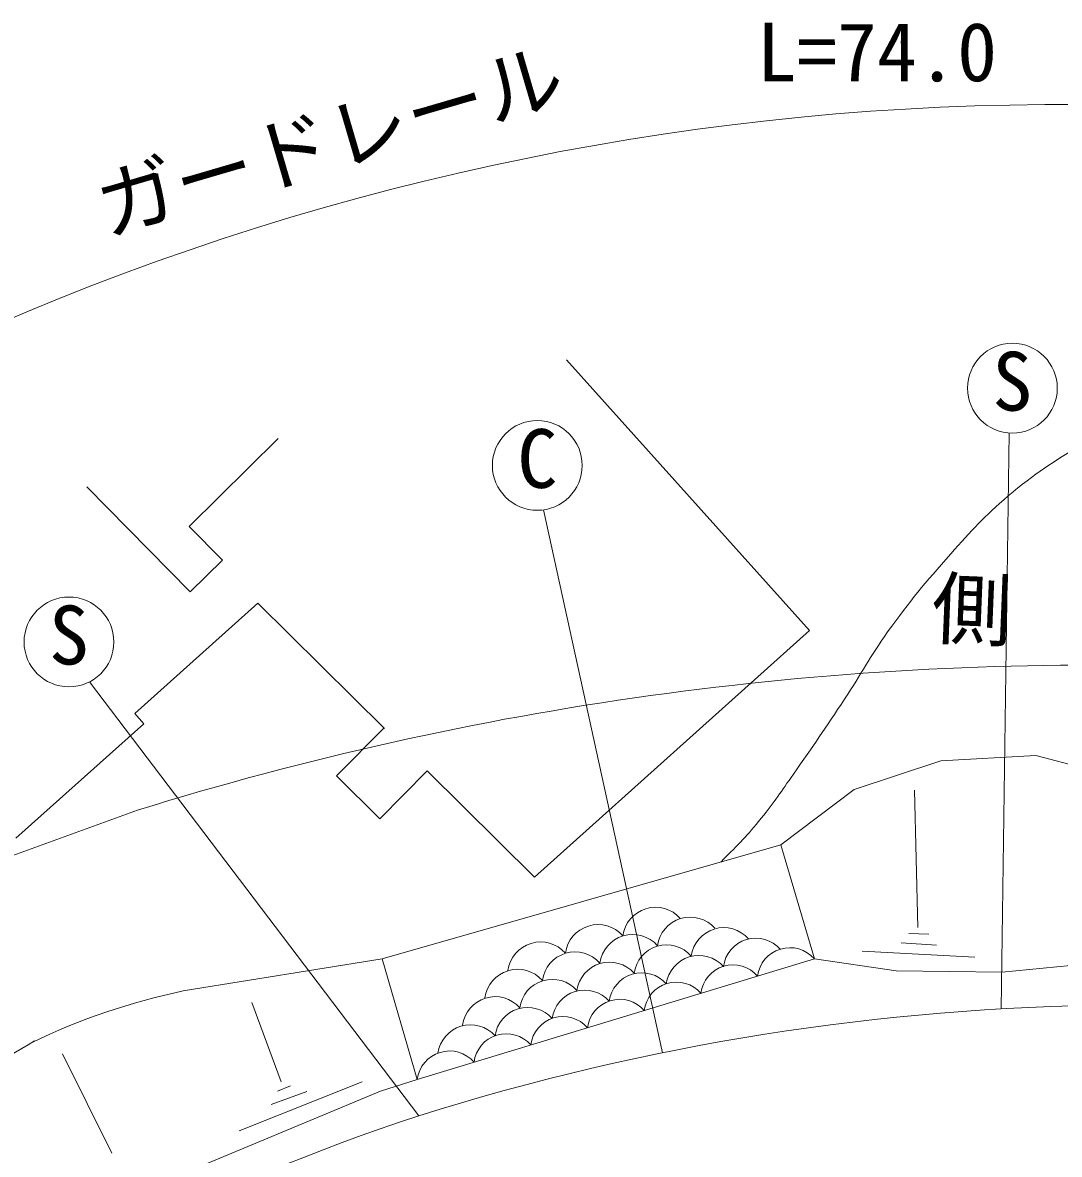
# Model space of a CAD drawing. Units: millimetres, scale not verified. Extents: x 40000 to 680000, y 20000 to 380000.
# Drawn here: x 151521 to 183801, y 306634 to 341888 of the extents above; entities that cross this region are included whole.
import ezdxf
from ezdxf.enums import TextEntityAlignment as Align

# ---------------------------------------------------------------- set-up
doc = ezdxf.new("R2010")
doc.units = ezdxf.units.MM
doc.header["$LTSCALE"] = 1000
for name, color, linetype, lineweight in [('M-BGD', 7, 'Continuous', 13), ('M-BGD-EXST', 7, 'Continuous', 13), ('M-STR-HTXT', 7, 'Continuous', 13)]:
    doc.layers.add(name, color=color, linetype=linetype, lineweight=lineweight)
doc.styles.add('ＭＳ ゴシック', font='')
doc.styles.get('ＭＳ ゴシック').set_extended_font_data('MS Gothic')

msp = doc.modelspace()

# ---------------------------------------------------------------- linework, layer by layer
at = {"layer": 'M-BGD'}
for p, q in [((176022, 322948), (168459, 331385)), ((156710, 326198), (159480, 328933)), ((153515, 327426), (156742, 324158)), ((157746, 325149), (156710, 326198)), ((156742, 324158), (157746, 325149)), ((158846, 323801), (155010, 320371)), ((162787, 319897), (158846, 323801)), ((167458, 315272), (176022, 322948)), ((155010, 320371), (155297, 320050)), ((155297, 320050), (151306, 316482)), ((162772, 319913), (161295, 318421)), ((180106, 318893), (183066, 319059)), ((183066, 319059), (188228, 317698)), ((177416, 318000), (180106, 318893)), ((161295, 318421), (162641, 317088)), ((164118, 318580), (162641, 317088)), ((164118, 318580), (167458, 315272)), ((175131, 316277), (177416, 318000)), ((179399, 313704), (179294, 317981)), ((162714, 312727), (175131, 316277)), ((175131, 316277), (176172, 312724)), ((179115, 313517), (179738, 313490)), ((178880, 313220), (179974, 313151)), ((156522, 311725), (162714, 312727)), ((163809, 308969), (162714, 312727)), ((176172, 312724), (163809, 308969)), ((176172, 312724), (178720, 312356)), ((177660, 312964), (181165, 312777)), ((182022, 312315), (186662, 312752)), ((178720, 312356), (182022, 312315)), ((159575, 308899), (158662, 311370)), ((154300, 306676), (152762, 309771)), ((158267, 307372), (162089, 308899)), ((162665, 308605), (163809, 308969)), ((154922, 305380), (162665, 308605)), ((159254, 308192), (160365, 308597)), ((159451, 308608), (159866, 308774))]:
    msp.add_line(p, q, dxfattribs=at)
for centre, radius, start, end in [((171227, 313304), 1028, 41.425, 172.2057), ((169438, 312764), 1028, 41.425, 172.2057), ((172306, 312995), 1029, 41.4709, 172.1598), ((170515, 312454), 1029, 41.4709, 172.1598), ((173352, 312678), 1020, 41.1441, 172.4866), ((167648, 312223), 1028, 41.425, 172.2057), ((171572, 312140), 1020, 41.1441, 172.4866), ((174351, 312350), 1019, 41.1629, 172.6223), ((175408, 312063), 1010, 40.8348, 172.9504), ((168723, 311913), 1029, 41.4709, 172.1598), ((172573, 311811), 1019, 41.1629, 172.6223), ((166932, 311371), 1029, 41.4709, 172.1598), ((169792, 311603), 1020, 41.1441, 172.4866), ((173642, 311527), 1010, 40.8348, 172.9504), ((168012, 311065), 1020, 41.1441, 172.4866), ((170796, 311271), 1019, 41.1629, 172.6223), ((171876, 310991), 1010, 40.8348, 172.9504), ((160757, 291586), 20580, 101.8752, 115.8125), ((169019, 310731), 1019, 41.1629, 172.6223), ((166232, 310527), 1020, 41.1441, 172.4866), ((170110, 310454), 1010, 40.8348, 172.9504), ((186221, 237113), 74175, 73.41127, 107.55209), ((167242, 310192), 1019, 41.1629, 172.6223), ((165464, 309652), 1019, 41.1629, 172.6223), ((168344, 309918), 1010, 40.8348, 172.9504), ((166578, 309382), 1010, 40.8348, 172.9504), ((172724, 274471), 41331, 120.2702, 130.3578), ((164812, 308845), 1010, 40.8348, 172.9504), ((184807, 244268), 66932, 108.24493, 125.49932)]:
    msp.add_arc(centre, radius, start, end, dxfattribs=at)
msp.add_open_spline([(173258, 315741), (173875, 316360), (174062, 316543), (174521, 317106), (174938, 317620), (175137, 317935), (175518, 318477), (176154, 319383), (176506, 319894), (177114, 320819), (177647, 321629), (177892, 322118), (178454, 322907), (179162, 323900), (179608, 324423), (180417, 325337), (181076, 326081), (181451, 326500), (182208, 327145), (183052, 327865), (183596, 328181), (184530, 328780), (185514, 329412), (186046, 329818), (187116, 330291), (188112, 330731), (188732, 330819), (189780, 331117), (190802, 331407), (191384, 331534), (192413, 331802), (192413, 331802), (192413, 331802), (192413, 331802)], degree=3, knots=[0, 0, 0, 0, 1, 1, 1, 2, 2, 2, 3, 3, 3, 4, 4, 4, 5, 5, 5, 6, 6, 6, 7, 7, 7, 8, 8, 8, 9, 9, 9, 10, 10, 10, 11, 11, 11, 11], dxfattribs=at)
at = {"layer": 'M-BGD-EXST'}
for p, q in [((181988, 311168), (182235, 329108)), ((171441, 309801), (167738, 326711)), ((163852, 307835), (153605, 321354))]:
    msp.add_line(p, q, dxfattribs=at)
for centre in [(182338, 330502), (167546, 328095), (152964, 322596)]:
    msp.add_circle(centre, 1398, dxfattribs=at)
at = {"layer": 'M-STR-HTXT'}
msp.add_line((155092, 317354), (136971, 310784), dxfattribs=at)
for centre, radius, start, end in [((183841, 255831), 83506, 75.31771, 123.21794), ((184878, 221575), 100304, 88.54399, 107.275)]:
    msp.add_arc(centre, radius, start, end, dxfattribs=at)

# ---------------------------------------------------------------- texts
at = {"layer": 'M-BGD-EXST', "style": 'ＭＳ ゴシック'}
for s, p in [('S', (181713, 329252)), ('C', (166921, 326845)), ('S', (152339, 321346))]:
    msp.add_text(s, height=1833, dxfattribs=at).set_placement(p, align=Align.BOTTOM_LEFT)
at = {"layer": 'M-STR-HTXT', "style": 'ＭＳ ゴシック'}
for s, rotation, p in [('L=74.0', 0.071, (174383, 339505)), ('ガードレール', 16.341, (154292, 334709)), ('側\u3000溝\u3000L=98.0', 357.713, (179774, 322192))]:
    msp.add_text(s, height=1833, rotation=rotation, dxfattribs=at).set_placement(p, align=Align.BOTTOM_LEFT)

doc.saveas('drawing.dxf')
